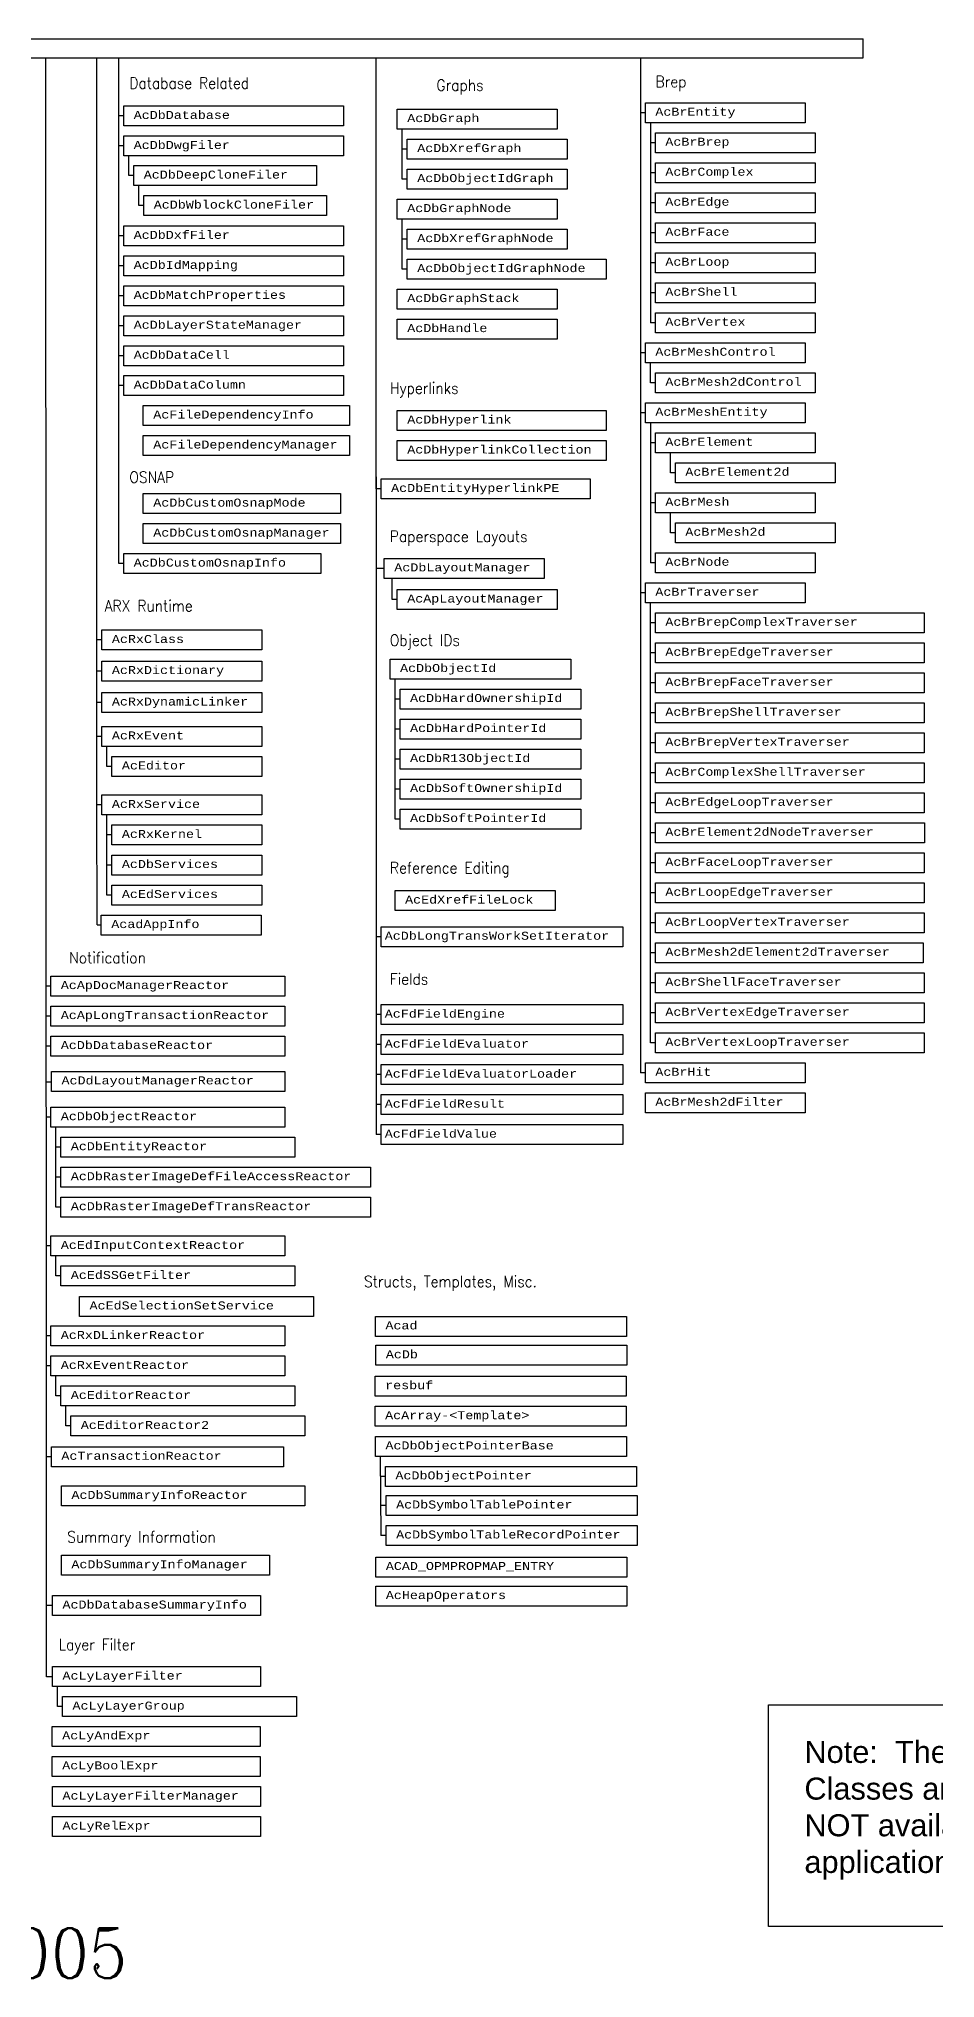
# Model space of a CAD drawing. Extents: x -49 to 153, y -248 to 71.
# Drawn here: x 23.1 to 67.9, y -27.9 to 69.1 of the extents above; entities that cross this region are included whole.
import ezdxf

# ---------------------------------------------------------------- set-up
doc = ezdxf.new("R2010")
doc.units = 0
doc.header["$MEASUREMENT"] = 0
doc.layers.get('0').update_dxf_attribs({"linetype": 'CONTINUOUS'})
doc.layers.add('JUNK', color=7, linetype='CONTINUOUS')
doc.styles.add('MINE', font='')
doc.styles.add('ROMANC', font='romanc.shx', dxfattribs={"width": 0.9})
doc.styles.get("Standard").update_dxf_attribs({"font": 'TIMES.TTF'})
doc.styles.get('MINE').set_extended_font_data('Swis721 LtEx BT')

msp = doc.modelspace()

# ---------------------------------------------------------------- linework, layer by layer
for p, q in [((-48.577, 69.058), (64.284, 69.052)), ((64.284, 68.111), (64.284, 69.052)), ((-48.295, 68.116), (64.284, 68.111)), ((23.441, -1.837), (23.413, 68.113)), ((25.966, 30.751), (25.967, 68.116)), ((27.058, 42.819), (27.058, 68.116)), ((39.931, 46.552), (39.94, 68.104)), ((53.145, 68.116), (53.145, 17.36)), ((27.308, 65.199), (27.058, 65.199)), ((53.395, 65.36), (53.145, 65.36)), ((41.237, 63.543), (41.239, 64.544)), ((53.645, 64.86), (53.645, 54.86)), ((27.308, 63.699), (27.058, 63.699)), ((27.56, 62.218), (27.56, 63.205)), ((41.487, 63.543), (41.237, 63.543)), ((41.237, 62.043), (41.24, 63.543)), ((53.895, 63.86), (53.645, 63.86)), ((27.81, 62.218), (27.56, 62.218)), ((53.895, 62.36), (53.645, 62.36)), ((28.06, 60.718), (28.06, 61.713)), ((41.487, 62.043), (41.237, 62.043)), ((28.31, 60.718), (28.06, 60.718)), ((53.895, 60.86), (53.645, 60.86)), ((27.308, 59.205), (27.058, 59.205)), ((41.237, 59.043), (41.239, 60.061)), ((53.895, 59.36), (53.645, 59.36)), ((41.487, 59.043), (41.237, 59.043)), ((41.237, 57.543), (41.239, 59.043)), ((27.308, 57.705), (27.058, 57.705)), ((41.487, 57.543), (41.237, 57.543)), ((53.895, 57.86), (53.645, 57.86)), ((53.895, 56.36), (53.645, 56.36)), ((27.308, 56.205), (27.058, 56.205)), ((27.308, 54.71), (27.058, 54.71)), ((53.895, 54.86), (53.645, 54.86)), ((53.395, 53.36), (53.145, 53.36)), ((27.308, 53.21), (27.058, 53.21)), ((53.645, 51.86), (53.645, 52.86)), ((27.308, 51.716), (27.058, 51.716)), ((53.895, 51.86), (53.645, 51.86)), ((53.395, 50.36), (53.145, 50.36)), ((53.645, 49.86), (53.645, 42.86)), ((53.895, 48.86), (53.645, 48.86)), ((54.645, 47.36), (54.645, 48.36)), ((39.931, 47.157), (39.939, 14.268)), ((40.181, 46.552), (39.931, 46.552)), ((54.895, 47.36), (54.645, 47.36)), ((53.895, 45.86), (53.645, 45.86)), ((54.645, 44.36), (54.645, 45.36)), ((54.895, 44.36), (54.645, 44.36)), ((27.308, 42.819), (27.058, 42.819)), ((53.895, 42.86), (53.645, 42.86)), ((40.34, 42.58), (39.932, 42.58)), ((40.737, 41.023), (40.737, 42.08)), ((40.987, 41.023), (40.737, 41.023)), ((53.395, 41.36), (53.145, 41.36)), ((53.645, 18.86), (53.645, 40.86)), ((53.895, 39.86), (53.645, 39.86)), ((26.217, 38.999), (25.967, 38.999)), ((53.895, 38.36), (53.645, 38.36)), ((26.217, 37.448), (25.967, 37.448)), ((40.878, 30.048), (40.879, 37.056)), ((53.895, 36.86), (53.645, 36.86)), ((41.128, 36.048), (40.878, 36.048)), ((26.217, 35.873), (25.967, 35.873)), ((53.895, 35.36), (53.645, 35.36)), ((26.217, 34.177), (25.967, 34.177)), ((41.128, 34.548), (40.878, 34.548)), ((26.466, 32.677), (26.466, 33.677)), ((41.128, 33.048), (40.878, 33.048)), ((53.895, 33.86), (53.645, 33.86)), ((26.716, 32.677), (26.466, 32.677)), ((26.966, 32.177), (26.966, 32.177)), ((53.895, 32.36), (53.645, 32.36)), ((41.128, 31.548), (40.878, 31.548)), ((26.216, 30.751), (25.966, 30.751)), ((25.975, 24.758), (25.966, 30.751)), ((26.466, 26.248), (26.466, 30.251)), ((53.895, 30.86), (53.645, 30.86)), ((26.716, 29.251), (26.466, 29.251)), ((41.128, 30.048), (40.878, 30.048)), ((53.895, 29.36), (53.645, 29.36)), ((26.966, 28.751), (26.966, 28.751)), ((26.716, 27.748), (26.466, 27.748)), ((53.895, 27.86), (53.645, 27.86)), ((26.716, 26.248), (26.466, 26.248)), ((53.895, 26.36), (53.645, 26.36)), ((26.187, 24.746), (25.975, 24.746)), ((53.895, 24.86), (53.645, 24.86)), ((40.187, 24.163), (39.937, 24.163)), ((53.895, 23.36), (53.645, 23.36)), ((23.663, 21.696), (23.413, 21.696)), ((53.895, 21.86), (53.645, 21.86)), ((23.663, 20.196), (23.413, 20.196)), ((40.187, 20.268), (39.937, 20.268)), ((53.895, 20.36), (53.645, 20.36)), ((23.663, 18.696), (23.413, 18.696)), ((40.187, 18.768), (39.937, 18.768)), ((53.895, 18.86), (53.645, 18.86)), ((23.437, 16.906), (23.709, 16.906)), ((40.187, 17.268), (39.937, 17.268)), ((53.395, 17.36), (53.145, 17.36)), ((23.948, 16.43), (23.698, 16.43)), ((40.187, 15.768), (39.937, 15.768)), ((23.663, 15.142), (23.413, 15.142)), ((23.913, 10.642), (23.913, 14.642)), ((24.163, 13.642), (23.913, 13.642)), ((40.187, 14.268), (39.939, 14.268)), ((24.163, 12.142), (23.913, 12.142)), ((24.163, 10.642), (23.913, 10.642)), ((23.663, 8.703), (23.413, 8.703)), ((23.663, 4.203), (23.413, 4.203)), ((23.663, 2.703), (23.413, 2.703)), ((23.913, 1.203), (23.913, 2.203)), ((24.163, 1.203), (23.913, 1.203)), ((24.413, -0.297), (24.413, 0.703)), ((24.663, -0.297), (24.413, -0.297)), ((23.691, -1.837), (23.441, -1.837)), ((23.444, -12.832), (23.441, -1.837)), ((40.138, -1.826), (40.173, -5.773)), ((40.397, -2.819), (40.138, -2.819)), ((40.432, -4.273), (40.173, -4.273)), ((40.432, -5.773), (40.173, -5.773)), ((23.744, -9.28), (23.443, -9.28)), ((23.744, -12.832), (23.444, -12.832)), ((23.997, -14.327), (23.997, -13.327)), ((24.247, -14.327), (23.997, -14.327))]:
    msp.add_line(p, q)
at = {"color": 42}
for p, q in [((23.913, 7.203), (23.913, 8.203)), ((24.163, 7.203), (23.913, 7.203))]:
    msp.add_line(p, q, dxfattribs=at)
for points in [[(27.308, 65.699), (38.302, 65.699), (38.302, 64.699), (27.308, 64.699)], [(40.987, 65.543), (48.987, 65.543), (48.987, 64.543), (40.987, 64.543)], [(53.395, 65.86), (61.395, 65.86), (61.395, 64.86), (53.395, 64.86)], [(27.308, 64.199), (38.302, 64.199), (38.302, 63.199), (27.308, 63.199)], [(41.487, 64.043), (49.487, 64.043), (49.487, 63.043), (41.487, 63.043)], [(53.895, 64.36), (61.895, 64.36), (61.895, 63.36), (53.895, 63.36)], [(27.81, 62.718), (36.942, 62.718), (36.942, 61.718), (27.81, 61.718)], [(41.487, 62.543), (49.487, 62.543), (49.487, 61.543), (41.487, 61.543)], [(53.895, 62.86), (61.895, 62.86), (61.895, 61.86), (53.895, 61.86)], [(28.31, 61.218), (37.442, 61.218), (37.442, 60.218), (28.31, 60.218)], [(53.895, 61.36), (61.895, 61.36), (61.895, 60.36), (53.895, 60.36)], [(40.987, 61.043), (48.987, 61.043), (48.987, 60.043), (40.987, 60.043)], [(27.308, 59.699), (38.302, 59.699), (38.302, 58.705), (27.308, 58.705)], [(41.487, 59.543), (49.487, 59.543), (49.487, 58.543), (41.487, 58.543)], [(53.895, 59.86), (61.895, 59.86), (61.895, 58.86), (53.895, 58.86)], [(27.308, 58.205), (38.302, 58.205), (38.302, 57.205), (27.308, 57.205)], [(53.895, 58.36), (61.895, 58.36), (61.895, 57.36), (53.895, 57.36)], [(41.487, 58.043), (51.441, 58.043), (51.441, 57.043), (41.487, 57.043)], [(27.308, 56.705), (38.302, 56.705), (38.302, 55.705), (27.308, 55.705)], [(40.987, 56.543), (48.987, 56.543), (48.987, 55.543), (40.987, 55.543)], [(53.895, 56.86), (61.895, 56.86), (61.895, 55.86), (53.895, 55.86)], [(53.895, 55.36), (61.895, 55.36), (61.895, 54.36), (53.895, 54.36)], [(27.308, 55.21), (38.302, 55.21), (38.302, 54.21), (27.308, 54.21)], [(40.987, 55.043), (48.987, 55.043), (48.987, 54.043), (40.987, 54.043)], [(27.308, 53.71), (38.302, 53.71), (38.302, 52.71), (27.308, 52.71)], [(53.395, 53.86), (61.395, 53.86), (61.395, 52.86), (53.395, 52.86)], [(27.308, 52.216), (38.302, 52.216), (38.302, 51.216), (27.308, 51.216)], [(53.895, 52.36), (61.895, 52.36), (61.895, 51.36), (53.895, 51.36)], [(28.287, 50.722), (38.605, 50.722), (38.605, 49.722), (28.287, 49.722)], [(40.987, 50.473), (51.441, 50.473), (51.441, 49.473), (40.987, 49.473)], [(53.395, 50.86), (61.395, 50.86), (61.395, 49.86), (53.395, 49.86)], [(28.287, 49.222), (38.605, 49.222), (38.605, 48.222), (28.287, 48.222)], [(40.987, 48.973), (51.441, 48.973), (51.441, 47.973), (40.987, 47.973)], [(53.895, 49.36), (61.895, 49.36), (61.895, 48.36), (53.895, 48.36)], [(54.895, 47.86), (62.895, 47.86), (62.895, 46.86), (54.895, 46.86)], [(40.181, 47.052), (50.636, 47.052), (50.636, 46.052), (40.181, 46.052)], [(28.287, 46.319), (38.149, 46.319), (38.149, 45.319), (28.287, 45.319)], [(53.895, 46.36), (61.895, 46.36), (61.895, 45.36), (53.895, 45.36)], [(28.287, 44.819), (38.149, 44.819), (38.149, 43.819), (28.287, 43.819)], [(54.895, 44.86), (62.895, 44.86), (62.895, 43.86), (54.895, 43.86)], [(27.308, 43.319), (37.169, 43.319), (37.169, 42.319), (27.308, 42.319)], [(40.34, 43.08), (48.34, 43.08), (48.34, 42.08), (40.34, 42.08)], [(53.895, 43.36), (61.895, 43.36), (61.895, 42.36), (53.895, 42.36)], [(53.395, 41.86), (61.395, 41.86), (61.395, 40.86), (53.395, 40.86)], [(53.895, 40.36), (67.343, 40.36), (67.343, 39.36), (53.895, 39.36)], [(26.217, 39.499), (34.217, 39.499), (34.217, 38.499), (26.217, 38.499)], [(53.895, 38.86), (67.343, 38.86), (67.343, 37.86), (53.895, 37.86)], [(26.217, 37.948), (34.217, 37.948), (34.217, 36.948), (26.217, 36.948)], [(40.628, 38.048), (49.666, 38.048), (49.666, 37.048), (40.628, 37.048)], [(53.895, 37.36), (67.343, 37.36), (67.343, 36.36), (53.895, 36.36)], [(26.217, 36.373), (34.217, 36.373), (34.217, 35.373), (26.217, 35.373)], [(41.128, 36.548), (50.166, 36.548), (50.166, 35.548), (41.128, 35.548)], [(41.128, 35.048), (50.166, 35.048), (50.166, 34.048), (41.128, 34.048)], [(53.895, 35.86), (67.343, 35.86), (67.343, 34.86), (53.895, 34.86)], [(26.217, 34.677), (34.217, 34.677), (34.217, 33.677), (26.217, 33.677)], [(53.895, 34.36), (67.343, 34.36), (67.343, 33.36), (53.895, 33.36)], [(41.128, 33.548), (50.166, 33.548), (50.166, 32.548), (41.128, 32.548)], [(41.128, 32.048), (50.166, 32.048), (50.166, 31.048), (41.128, 31.048)], [(53.895, 32.86), (67.343, 32.86), (67.343, 31.86), (53.895, 31.86)], [(26.216, 31.251), (34.216, 31.251), (34.216, 30.251), (26.216, 30.251)], [(53.895, 31.36), (67.343, 31.36), (67.343, 30.36), (53.895, 30.36)], [(41.128, 30.548), (50.166, 30.548), (50.166, 29.548), (41.128, 29.548)], [(26.716, 29.751), (34.216, 29.751), (34.216, 28.751), (26.716, 28.751)], [(53.895, 29.86), (67.351, 29.86), (67.351, 28.86), (53.895, 28.86)], [(26.716, 28.248), (34.216, 28.248), (34.216, 27.248), (26.716, 27.248)], [(53.895, 28.36), (67.343, 28.36), (67.343, 27.36), (53.895, 27.36)], [(53.895, 26.86), (67.343, 26.86), (67.343, 25.86), (53.895, 25.86)], [(53.895, 25.36), (67.343, 25.36), (67.343, 24.36), (53.895, 24.36)], [(40.187, 24.663), (52.264, 24.663), (52.264, 23.663), (40.187, 23.663)], [(53.895, 23.86), (67.281, 23.86), (67.281, 22.86), (53.895, 22.86)], [(53.895, 22.36), (67.343, 22.36), (67.343, 21.36), (53.895, 21.36)], [(40.187, 20.768), (52.264, 20.768), (52.264, 19.768), (40.187, 19.768)], [(53.895, 20.86), (67.343, 20.86), (67.343, 19.86), (53.895, 19.86)], [(23.663, 19.196), (35.369, 19.196), (35.369, 18.196), (23.663, 18.196)], [(40.187, 19.268), (52.264, 19.268), (52.264, 18.268), (40.187, 18.268)], [(53.895, 19.36), (67.343, 19.36), (67.343, 18.36), (53.895, 18.36)], [(40.187, 17.768), (52.264, 17.768), (52.264, 16.768), (40.187, 16.768)], [(53.395, 17.86), (61.395, 17.86), (61.395, 16.86), (53.395, 16.86)], [(23.698, 17.43), (35.369, 17.43), (35.369, 16.43), (23.698, 16.43)], [(23.663, 15.642), (35.369, 15.642), (35.369, 14.642), (23.663, 14.642)], [(40.187, 16.268), (52.264, 16.268), (52.264, 15.268), (40.187, 15.268)], [(53.395, 16.36), (61.395, 16.36), (61.395, 15.36), (53.395, 15.36)], [(40.187, 14.768), (52.264, 14.768), (52.264, 13.768), (40.187, 13.768)], [(24.163, 14.142), (35.869, 14.142), (35.869, 13.142), (24.163, 13.142)], [(24.163, 12.642), (39.655, 12.642), (39.655, 11.642), (24.163, 11.642)], [(24.163, 11.142), (39.655, 11.142), (39.655, 10.142), (24.163, 10.142)], [(39.897, 5.181), (52.45, 5.181), (52.45, 4.181), (39.897, 4.181)], [(23.663, 4.703), (35.369, 4.703), (35.369, 3.703), (23.663, 3.703)], [(23.663, 3.203), (35.369, 3.203), (35.369, 2.203), (23.663, 2.203)], [(39.917, 3.737), (52.471, 3.737), (52.471, 2.737), (39.917, 2.737)], [(39.882, 2.191), (52.436, 2.191), (52.436, 1.191), (39.882, 1.191)], [(39.882, 0.691), (52.436, 0.691), (52.436, -0.309), (39.882, -0.309)], [(39.897, -0.819), (52.45, -0.819), (52.45, -1.819), (39.897, -1.819)], [(23.691, -1.337), (35.299, -1.337), (35.299, -2.337), (23.691, -2.337)], [(40.397, -2.319), (52.95, -2.319), (52.95, -3.319), (40.397, -3.319)], [(24.196, -3.293), (36.371, -3.293), (36.371, -4.293), (24.196, -4.293)], [(40.432, -3.773), (52.985, -3.773), (52.985, -4.773), (40.432, -4.773)], [(40.432, -5.273), (52.985, -5.273), (52.985, -6.273), (40.432, -6.273)], [(24.193, -6.761), (34.597, -6.761), (34.597, -7.761), (24.193, -7.761)], [(39.917, -6.848), (52.471, -6.848), (52.471, -7.848), (39.917, -7.848)], [(39.917, -8.302), (52.471, -8.302), (52.471, -9.302), (39.917, -9.302)], [(23.747, -8.775), (34.151, -8.775), (34.151, -9.775), (23.747, -9.775)], [(23.747, -12.327), (34.151, -12.327), (34.151, -13.327), (23.747, -13.327)], [(24.247, -13.827), (35.954, -13.827), (35.954, -14.827), (24.247, -14.827)], [(59.552, -14.239), (97.999, -14.239), (97.999, -25.327), (59.552, -25.327)], [(23.733, -15.317), (34.136, -15.317), (34.136, -16.317), (23.733, -16.317)], [(23.733, -16.817), (34.136, -16.817), (34.136, -17.817), (23.733, -17.817)], [(23.747, -18.327), (34.151, -18.327), (34.151, -19.327), (23.747, -19.327)], [(23.747, -19.827), (34.151, -19.827), (34.151, -20.827), (23.747, -20.827)]]:
    msp.add_lwpolyline(points, close=True)
for points in [[(40.987, 41.523), (48.987, 41.523), (48.987, 40.523), (40.987, 40.523)], [(26.717, 33.177), (34.217, 33.177), (34.217, 32.177), (26.717, 32.177)], [(26.716, 26.748), (34.216, 26.748), (34.216, 25.748), (26.716, 25.748)], [(40.88, 26.472), (48.88, 26.472), (48.88, 25.472), (40.88, 25.472)], [(26.187, 25.246), (34.187, 25.246), (34.187, 24.246), (26.187, 24.246)], [(23.663, 22.196), (35.369, 22.196), (35.369, 21.196), (23.663, 21.196)], [(23.663, 20.696), (35.369, 20.696), (35.369, 19.696), (23.663, 19.696)], [(23.663, 9.203), (35.369, 9.203), (35.369, 8.203), (23.663, 8.203)], [(24.163, 7.703), (35.869, 7.703), (35.869, 6.703), (24.163, 6.703)], [(25.1, 6.178), (36.807, 6.178), (36.807, 5.178), (25.1, 5.178)], [(24.163, 1.703), (35.869, 1.703), (35.869, 0.703), (24.163, 0.703)], [(24.663, 0.203), (36.369, 0.203), (36.369, -0.797), (24.663, -0.797)]]:
    msp.add_lwpolyline(points, close=True, dxfattribs=at)

# ---------------------------------------------------------------- texts
at = {"color": 1, "style": 'ROMANC', "width": 0.9}
for s, height, p in [('Database Related', 0.56469, (27.588, 66.563)), ('Graphs', 0.5647, (42.948, 66.459)), ('Brep', 0.5647, (53.905, 66.635)), ('Hyperlinks', 0.5647, (40.63, 51.313)), ('OSNAP', 0.5647, (27.588, 46.859)), ('Paperspace Layouts', 0.56469, (40.616, 43.899)), ('ARX Runtime', 0.56469, (26.357, 40.423)), ('Object IDs', 0.5647, (40.613, 38.705)), ('Reference Editing', 0.56469, (40.621, 27.331)), ('Notification', 0.56469, (24.583, 22.834)), ('Fields', 0.5647, (40.621, 21.768)), ('Structs, Templates, Misc.', 0.56469, (39.323, 6.643)), ('Summary Information', 0.56469, (24.484, -6.128)), ('Layer Filter', 0.56469, (24.054, -11.51))]:
    msp.add_text(s, height=height, dxfattribs=at).set_placement(p)
at = {"char_height": 0.4, "attachment_point": 1}
for s, insert in [('\\fCourier New|b0|i0|c0|p49;AcDbDatabase', (27.808, 65.449)), ('\\fCourier New|b0|i0|c0|p49;AcDbGraph', (41.487, 65.293)), ('\\fCourier New|b0|i0|c0|p49;AcBrEntity', (53.895, 65.61)), ('\\fCourier New|b0|i0|c0|p49;AcBrBrep', (54.395, 64.11)), ('\\fCourier New|b0|i0|c0|p49;AcDbDwgFiler', (27.808, 63.949)), ('\\fCourier New|b0|i0|c0|p49;AcDbXrefGraph', (41.987, 63.793)), ('\\fCourier New|b0|i0|c0|p49;AcDbDeepCloneFiler', (28.31, 62.468)), ('{\\fCourier New|b0|i0|c0|p49;AcDbObjectIdGraph}', (41.987, 62.293)), ('\\fCourier New|b0|i0|c0|p49;AcBrComplex', (54.395, 62.61)), ('\\fCourier New|b0|i0|c0|p49;AcBrEdge', (54.395, 61.11)), ('\\fCourier New|b0|i0|c0|p49;AcDbWblockCloneFiler', (28.81, 60.968)), ('\\fCourier New|b0|i0|c0|p49;AcDbGraphNode', (41.487, 60.793)), ('\\fCourier New|b0|i0|c0|p49;AcDbDxfFiler', (27.808, 59.455)), ('\\fCourier New|b0|i0|c0|p49;AcDbXrefGraphNode', (41.987, 59.293)), ('\\fCourier New|b0|i0|c0|p49;AcBrFace', (54.395, 59.61)), ('\\fCourier New|b0|i0|c0|p49;AcDbIdMapping', (27.808, 57.955)), ('{\\fCourier New|b0|i0|c0|p49;AcDbObjectIdGraphNode}', (41.987, 57.793)), ('\\fCourier New|b0|i0|c0|p49;AcBrLoop', (54.395, 58.11)), ('\\fCourier New|b0|i0|c0|p49;AcDbMatchProperties', (27.808, 56.455)), ('\\fCourier New|b0|i0|c0|p49;AcDbGraphStack', (41.487, 56.293)), ('\\fCourier New|b0|i0|c0|p49;AcBrShell', (54.395, 56.61)), ('{\\fCourier New|b0|i0|c0|p49;AcDbLayerStateManager}', (27.808, 54.96)), ('\\fCourier New|b0|i0|c0|p49;AcDbHandle', (41.487, 54.793)), ('\\fCourier New|b0|i0|c0|p49;AcBrVertex', (54.395, 55.11)), ('{\\fCourier New|b0|i0|c0|p49;AcDbDataCell}', (27.808, 53.46)), ('\\fCourier New|b0|i0|c0|p49;AcBrMeshControl', (53.895, 53.61)), ('{\\fCourier New|b0|i0|c0|p49;AcDbDataColumn}', (27.808, 51.966)), ('\\fCourier New|b0|i0|c0|p49;AcBrMesh2dControl', (54.395, 52.11)), ('{\\fCourier New|b0|i0|c0|p49;AcFileDependencyInfo}', (28.787, 50.472)), ('\\fCourier New|b0|i0|c0|p49;AcBrMeshEntity', (53.895, 50.61)), ('\\fCourier New|b0|i0|c0|p49;AcDbHyperlink', (41.487, 50.223)), ('{\\fCourier New|b0|i0|c0|p49;AcFileDependencyManager}', (28.787, 48.972)), ('\\fCourier New|b0|i0|c0|p49;AcDbHyperlinkCollection', (41.487, 48.723)), ('\\fCourier New|b0|i0|c0|p49;AcBrElement', (54.395, 49.11)), ('\\fCourier New|b0|i0|c0|p49;AcBrElement2d', (55.395, 47.61)), ('\\fCourier New|b0|i0|c0|p49;AcDbEntityHyperlinkPE', (40.681, 46.802)), ('\\fCourier New|b0|i0|c0|p49;AcDbCustomOsnapMode', (28.787, 46.069)), ('\\fCourier New|b0|i0|c0|p49;AcBrMesh', (54.395, 46.11)), ('\\fCourier New|b0|i0|c0|p49;AcDbCustomOsnapManager', (28.787, 44.569)), ('\\fCourier New|b0|i0|c0|p49;AcBrMesh2d', (55.395, 44.61)), ('\\fCourier New|b0|i0|c0|p49;AcDbCustomOsnapInfo', (27.808, 43.069)), ('\\fCourier New|b0|i0|c0|p49;AcDbLayoutManager', (40.84, 42.83)), ('\\fCourier New|b0|i0|c0|p49;AcBrNode', (54.395, 43.11)), ('\\fCourier New|b0|i0|c0|p49;AcBrTraverser', (53.895, 41.61)), ('\\fCourier New|b0|i0|c0|p49;AcBrBrepComplexTraverser', (54.395, 40.11)), ('\\fCourier New|b0|i0|c0|p49;AcRxClass', (26.717, 39.249)), ('\\fCourier New|b0|i0|c0|p49;AcDbObjectId', (41.128, 37.798)), ('\\fCourier New|b0|i0|c0|p49;AcBrBrepEdgeTraverser', (54.395, 38.61)), ('\\fCourier New|b0|i0|c0|p49;AcRxDictionary', (26.717, 37.698)), ('\\fCourier New|b0|i0|c0|p49;AcBrBrepFaceTraverser', (54.395, 37.11)), ('\\fCourier New|b0|i0|c0|p49;AcRxDynamicLinker', (26.717, 36.123)), ('\\fCourier New|b0|i0|c0|p49;AcDbHardOwnershipId', (41.628, 36.298)), ('\\fCourier New|b0|i0|c0|p49;AcBrBrepShellTraverser', (54.395, 35.61)), ('\\fCourier New|b0|i0|c0|p49;AcRxEvent', (26.717, 34.427)), ('\\fCourier New|b0|i0|c0|p49;AcDbHardPointerId', (41.628, 34.798)), ('\\fCourier New|b0|i0|c0|p49;AcBrBrepVertexTraverser', (54.395, 34.11)), ('\\fCourier New|b0|i0|c0|p49;AcDbR13ObjectId', (41.628, 33.298)), ('\\fCourier New|b0|i0|c0|p49;AcBrComplexShellTraverser', (54.395, 32.61)), ('\\fCourier New|b0|i0|c0|p49;AcRxService', (26.716, 31.001)), ('\\fCourier New|b0|i0|c0|p49;AcDbSoftOwnershipId', (41.628, 31.798)), ('\\fCourier New|b0|i0|c0|p49;AcBrEdgeLoopTraverser', (54.395, 31.11)), ('\\fCourier New|b0|i0|c0|p49;AcDbSoftPointerId', (41.628, 30.298)), ('\\fCourier New|b0|i0|c0|p49;AcRxKernel', (27.216, 29.501)), ('\\fCourier New|b0|i0|c0|p49;AcBrElement2dNodeTraverser', (54.395, 29.61)), ('\\fCourier New|b0|i0|c0|p49;AcDbServices', (27.216, 27.998)), ('\\fCourier New|b0|i0|c0|p49;AcBrFaceLoopTraverser', (54.395, 28.11)), ('\\fCourier New|b0|i0|c0|p49;AcBrLoopEdgeTraverser', (54.395, 26.61)), ('\\fCourier New|b0|i0|c0|p49;AcDbLongTransWorkSetIterator', (40.363, 24.413)), ('\\fCourier New|b0|i0|c0|p49;AcBrLoopVertexTraverser', (54.395, 25.11)), ('\\fCourier New|b0|i0|c0|p49;AcBrMesh2dElement2dTraverser', (54.395, 23.61)), ('\\fCourier New|b0|i0|c0|p49;AcBrShellFaceTraverser', (54.395, 22.11)), ('{\\fCourier New|b0|i0|c0|p49;AcFdFieldEngine}', (40.363, 20.518)), ('\\fCourier New|b0|i0|c0|p49;AcBrVertexEdgeTraverser', (54.395, 20.61)), ('\\fCourier New|b0|i0|c0|p49;AcDbDatabaseReactor', (24.163, 18.946)), ('{\\fCourier New|b0|i0|c0|p49;AcFdFieldEvaluator}', (40.363, 19.018)), ('\\fCourier New|b0|i0|c0|p49;AcBrVertexLoopTraverser', (54.395, 19.11)), ('{\\fCourier New|b0|i0|c0|p49;AcFdFieldEvaluatorLoader}', (40.363, 17.518)), ('\\fCourier New|b0|i0|c0|p49;AcBrHit', (53.895, 17.61)), ('{\\fCourier New|b0|i0|c0|p49;AcDdLayoutManagerReactor}', (24.198, 17.18)), ('{\\fCourier New|b0|i0|c0|p49;AcFdFieldResult}', (40.363, 16.018)), ('\\fCourier New|b0|i0|c0|p49;AcBrMesh2dFilter', (53.895, 16.11)), ('\\fCourier New|b0|i0|c0|p49;AcDbObjectReactor', (24.163, 15.392)), ('{\\fCourier New|b0|i0|c0|p49;AcFdFieldValue}', (40.363, 14.518)), ('\\fCourier New|b0|i0|c0|p49;AcDbEntityReactor', (24.663, 13.892)), ('{\\fCourier New|b0|i0|c0|p49;AcDbRasterImageDefFileAccessReactor\\fCourier New|b0|i0|c0|p49;}', (24.663, 12.392)), ('{\\fCourier New|b0|i0|c0|p49;AcDbRasterImageDefTransReactor\\fCourier New|b0|i0|c0|p49;}', (24.663, 10.892)), ('\\fCourier New|b0|i0|c0|p49;Acad', (40.397, 4.931)), ('\\fCourier New|b0|i0|c0|p49;AcRxDLinkerReactor', (24.163, 4.453)), ('\\fCourier New|b0|i0|c0|p49;AcRxEventReactor', (24.163, 2.953)), ('\\fCourier New|b0|i0|c0|p49;AcDb', (40.417, 3.487)), ('{\\fCourier New|b0|i0|c0|p49;resbuf}', (40.382, 1.941)), ('\\fCourier New|b0|i0|c0|p49;AcArray-<Template>', (40.382, 0.441)), ('\\fCourier New|b0|i0|c0|p49;AcTransactionReactor', (24.191, -1.587)), ('\\fCourier New|b0|i0|c0|p49;AcDbObjectPointerBase', (40.397, -1.069)), ('{\\fCourier New|b0|i0|c0|p49;AcDbObjectPointer}', (40.897, -2.569)), ('\\fCourier New|b0|i0|c0|p49;AcDbSummaryInfoReactor', (24.696, -3.543)), ('{\\fCourier New|b0|i0|c0|p49;AcDbSymbolTablePointer}', (40.932, -4.023)), ('{\\fCourier New|b0|i0|c0|p49;AcDbSymbolTableRecordPointer}', (40.932, -5.523)), ('\\fCourier New|b0|i0|c0|p49;AcDbSummaryInfoManager', (24.693, -7.011)), ('{\\fCourier New|b0|i0|c0|p49;ACAD_OPMPROPMAP_ENTRY}', (40.417, -7.098)), ('{\\fCourier New|b0|i0|c0|p49;AcHeapOperators}', (40.417, -8.552)), ('\\fCourier New|b0|i0|c0|p49;AcDbDatabaseSummaryInfo', (24.247, -9.025)), ('{\\fCourier New|b0|i0|c0|p49;AcLyLayerFilter}', (24.247, -12.577)), ('{\\fCourier New|b0|i0|c0|p49;AcLyLayerGroup\\fCourier New|b0|i0|c0|p49;}', (24.747, -14.077)), ('{\\fCourier New|b0|i0|c0|p49;AcLyAndExpr}', (24.233, -15.567)), ('{\\fCourier New|b0|i0|c0|p49;AcLyBoolExpr}', (24.233, -17.067)), ('{\\fCourier New|b0|i0|c0|p49;AcLyLayerFilterManager}', (24.247, -18.577)), ('{\\fCourier New|b0|i0|c0|p49;AcLyRelExpr}', (24.247, -20.077))]:
    msp.add_mtext(s, dxfattribs=dict(at, insert=insert))
at = {"color": 42, "char_height": 0.4, "attachment_point": 1}
for s, insert in [('{\\fCourier New|b0|i0|c0|p49;AcApLayoutManager}', (41.487, 41.273)), ('\\fCourier New|b0|i0|c0|p49;AcEditor', (27.217, 32.927)), ('\\fCourier New|b0|i0|c0|p49;AcEdServices', (27.216, 26.498)), ('\\fCourier New|b0|i0|c0|p49;AcEdXrefFileLock', (41.38, 26.222)), ('{\\fCourier New|b0|i0|c0|p49;AcadAppInfo}', (26.687, 24.996)), ('\\fCourier New|b0|i0|c0|p49;AcApDocManagerReactor', (24.163, 21.946)), ('\\fCourier New|b0|i0|c0|p49;AcApLongTransactionReactor', (24.163, 20.446)), ('\\fCourier New|b0|i0|c0|p49;AcEdInputContextReactor', (24.163, 8.953)), ('{\\fCourier New|b0|i0|c0|p49;AcEdSSGetFilter}', (24.663, 7.453)), ('{\\fCourier New|b0|i0|c0|p49;AcEdSelectionSetService}', (25.6, 5.928)), ('\\fCourier New|b0|i0|c0|p49;AcEditorReactor', (24.663, 1.453)), ('{\\fCourier New|b0|i0|c0|p49;AcEditorReactor2}', (25.163, -0.047))]:
    msp.add_mtext(s, dxfattribs=dict(at, insert=insert))
at = {"color": 42, "insert": (61.351, -16.044), "char_height": 1.1, "width": 33.40636, "attachment_point": 1, "style": 'MINE'}
msp.add_mtext('Note:  The Gold Colored Classes, The UI Classes and the MFC Extension Classes are NOT available for ObjectDBX extension applications.', dxfattribs=at)
at = {"layer": 'JUNK', "style": 'ROMANC', "width": 0.9}
msp.add_text('AutoCAD 2005', height=2.5, dxfattribs=at).set_placement((4.751, -27.907))

doc.saveas('drawing.dxf')
